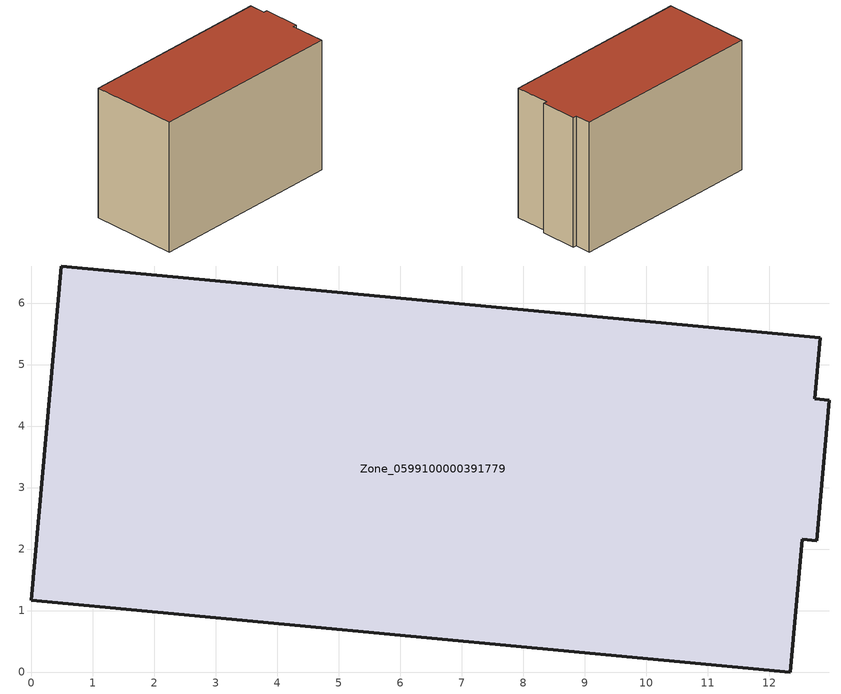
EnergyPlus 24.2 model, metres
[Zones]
Zone_0599100000391779
 floor ground (C_G): 0,1.17 0.49,6.6 12.83,5.43 12.74,4.44 12.98,4.42 12.78,2.14 12.54,2.16 12.34,0 z0
 wall outside (C_F): 0.49,6.6 0,1.17 12.34,0 12.54,2.16 12.78,2.14 12.98,4.42 12.74,4.44 12.83,5.43 0.49,6.6 z0:8.48
 roof outside (C_R): 12.83,5.43 0.49,6.6 0,1.17 12.34,0 12.54,2.16 12.78,2.14 12.98,4.42 12.74,4.44 z8.48
[BUILDING]
Pand.0599100000391779: North Axis=0; Terrain=City; Loads Convergence Tolerance Value=0.04; Temperature Convergence Tolerance Value=0.4; Solar Distribution=FullExterior; Maximum Number of Warmup Days=25; Minimum Number of Warmup Days=1
[Site:Location]
Rotterdam.The.Hague.AP_ZH_NLD Design_Conditions: Latitude=51.96; Longitude=4.45; Time Zone=1; Elevation=-4.5
[SITE:GROUNDTEMPERATURE:BUILDINGSURFACE]
18, 18, 18, 18, 18, 18, 18, 18, 18, 18, 18, 18
[MATERIAL] Thermal Absorptance=0.9; Solar Absorptance=0.7; Visible Absorptance=0.7
Name | Roughness | Thickness | Conductivity | Density | Specific Heat
G.TI.1992-2005 | MediumSmooth | 0.15 | 0.06 | 540 | 1210
F.TI.1992-2005 | Rough | 0.3 | 0.12 | 1920 | 840
R.TI.1992-2005 | MediumRough | 0.2 | 0.08 | 1500 | 1000
[CONSTRUCTION]
C_G: G.TI.1992-2005
C_F: F.TI.1992-2005
C_R: R.TI.1992-2005
[ZONE]
Zone_0599100000391779: Type=1; Multiplier=1; Ceiling Height=Autocalculate; Volume=Autocalculate; Floor Area=autocalculate; Part of Total Floor Area=Yes
[ZONEINFILTRATION:DESIGNFLOWRATE]
Infil_Zone_0599100000391779: Zone or ZoneList or Space or SpaceList=Zone_0599100000391779; Schedule=AlwaysOn; Design Flow Rate Calculation Method=Flow/Area; Flow Rate per Floor Area=0.0015; Constant Term Coefficient=1; Temperature Term Coefficient=0; Velocity Term Coefficient=0; Velocity Squared Term Coefficient=0
[HVACTEMPLATE:ZONE:IDEALLOADSAIRSYSTEM]
Zone_0599100000391779: Maximum Heating Supply Air Temperature=50; Minimum Cooling Supply Air Temperature=13; Maximum Heating Supply Air Humidity Ratio=0.0156; Minimum Cooling Supply Air Humidity Ratio=0.0077; Heating Limit=NoLimit; Cooling Limit=NoLimit; Dehumidification Control Type=ConstantSensibleHeatRatio; Cooling Sensible Heat Ratio=0.7; Dehumidification Setpoint=60; Humidification Control Type=None; Humidification Setpoint=30; Outdoor Air Method=None; Outdoor Air Flow Rate per Person=0.00944; Outdoor Air Flow Rate per Zone Floor Area=0; Outdoor Air Flow Rate per Zone=0; Demand Controlled Ventilation Type=None; Outdoor Air Economizer Type=NoEconomizer; Heat Recovery Type=None; Sensible Heat Recovery Effectiveness=0.7; Latent Heat Recovery Effectiveness=0.65
[ZONECONTROL:THERMOSTAT]
ThermostatControl_Zone_0599100000391779: Zone or ZoneList=Zone_0599100000391779; Control Type Schedule=DualSetpointControlType; Control 1=Thermostat_Zone_0599100000391779; Temperature Difference Between Cutout And Setpoint=0
[THERMOSTATSETPOINT:DUALSETPOINT]
Thermostat_Zone_0599100000391779: Heating Setpoint Temperature Schedule=HeatingSetpoint_Zone_0599100000391779; Cooling Setpoint Temperature Schedule=CoolingSetpoint_Zone_0599100000391779
[SCHEDULE:COMPACT]
HeatingSetpoint_Zone_0599100000391779: Through: 12/31, For: AllDays, Until: 24:00, 21
CoolingSetpoint_Zone_0599100000391779: Through: 12/31, For: AllDays, Until: 24:00, 24
DualSetpointControlType: Through: 12/31, For: AllDays, Until: 24:00, 4
AlwaysOn: Through: 12/31, For: AllDays, Until: 24:00, 1
